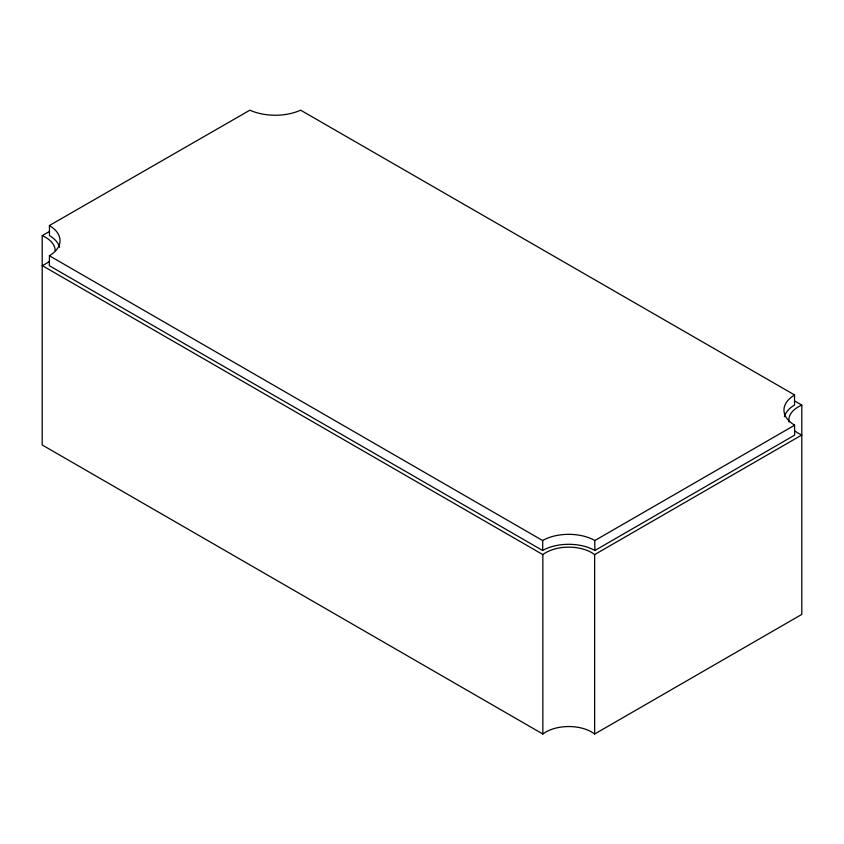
<?xml version="1.0" encoding="UTF-8"?>
<svg xmlns="http://www.w3.org/2000/svg" width="844" height="844" viewBox="0 0 844 844"><rect width="100%" height="100%" fill="white"/><g stroke="black" fill="none" stroke-linecap="round" stroke-linejoin="round"><path stroke-width="1.27" d="M594.872 550.488L594.756 550.415A37.273 21.522 0 0 0 542.724 550.415L542.724 540.445A37.273 21.522 0 0 1 594.756 540.445L594.872 550.488L794.658 435.135L794.542 425.112A37.273 21.522 0 0 1 794.542 395.066L794.542 405.036A37.273 21.522 0 0 0 784.392 416.746M542.618 550.488L49.342 265.702L49.458 255.669A37.273 21.522 0 0 0 49.458 225.622L49.458 235.592A37.273 21.522 0 0 1 59.607 247.303M49.342 225.559L249.908 110.174A40.997 23.674 0 0 0 300.612 110.174L794.658 395.003M794.953 401.153L801.8 405.109L801.8 614.411L594.64 734.016A32.367 18.684 0 0 0 542.85 734.016L42.2 444.978L42.2 235.666L49.026 231.72M594.872 540.519L794.658 425.176M49.152 261.45A32.367 18.684 0 0 1 42.2 265.565L542.85 554.614A32.367 18.684 0 0 1 594.64 554.614L801.8 435.008A32.367 18.684 0 0 1 794.848 430.883M49.342 255.732L542.618 540.519M594.64 554.614L594.64 734.016M542.85 554.614L542.85 734.016M789.024 421.979A32.367 18.684 0 0 1 801.8 405.109M42.2 235.666A32.367 18.684 0 0 1 55.145 250.615"/></g></svg>
